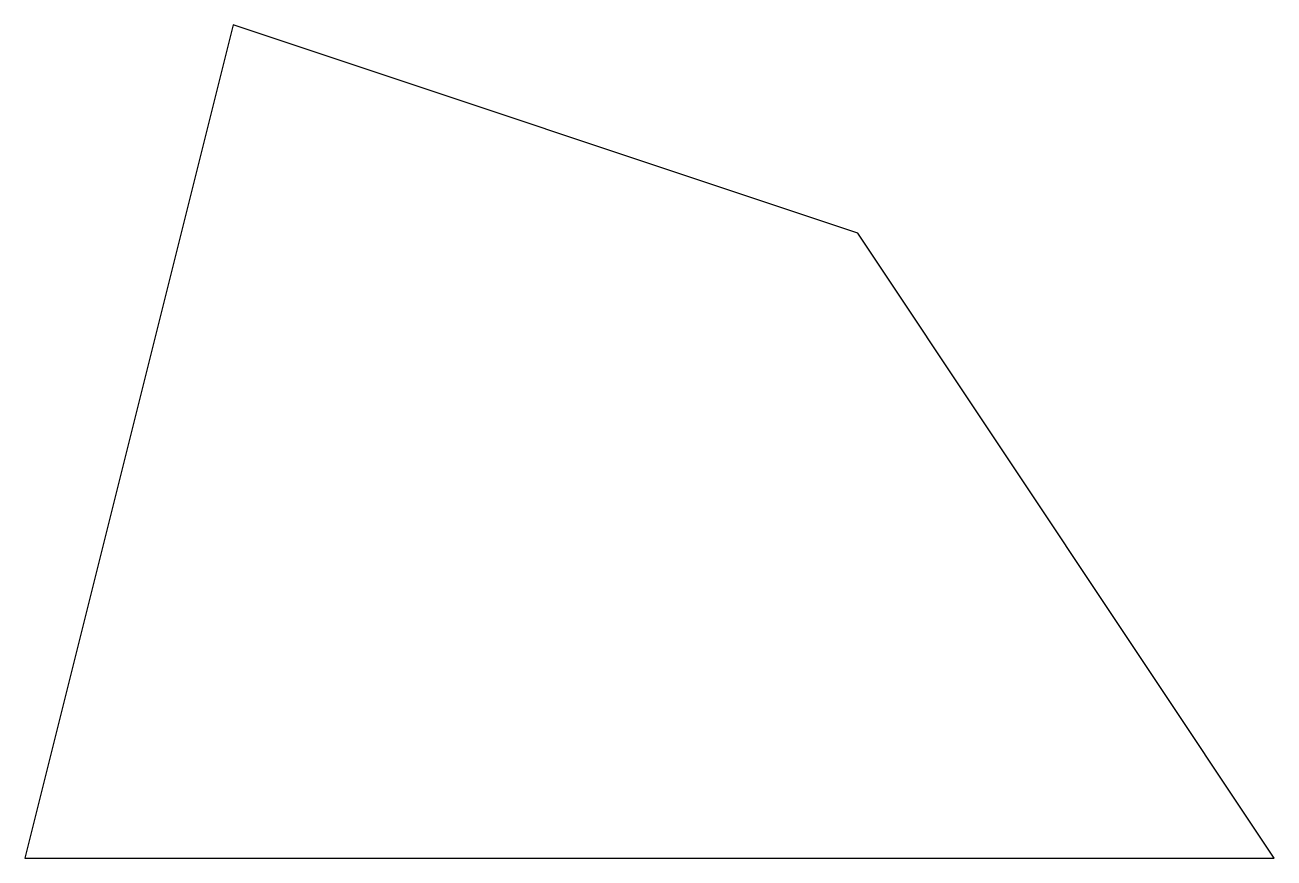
# Model space of a CAD drawing. Header units: inches. Extents: x 0 to 6, y 0 to 4.
import ezdxf

# ---------------------------------------------------------------- set-up
doc = ezdxf.new("R2010")
doc.units = ezdxf.units.IN
doc.layers.get('0').update_dxf_attribs({"linetype": 'CONTINUOUS'})

msp = doc.modelspace()

# ---------------------------------------------------------------- linework, layer by layer
msp.add_lwpolyline([(0, 0), (6, 0), (4, 3), (1, 4), (0, 0)])

doc.saveas('drawing.dxf')
